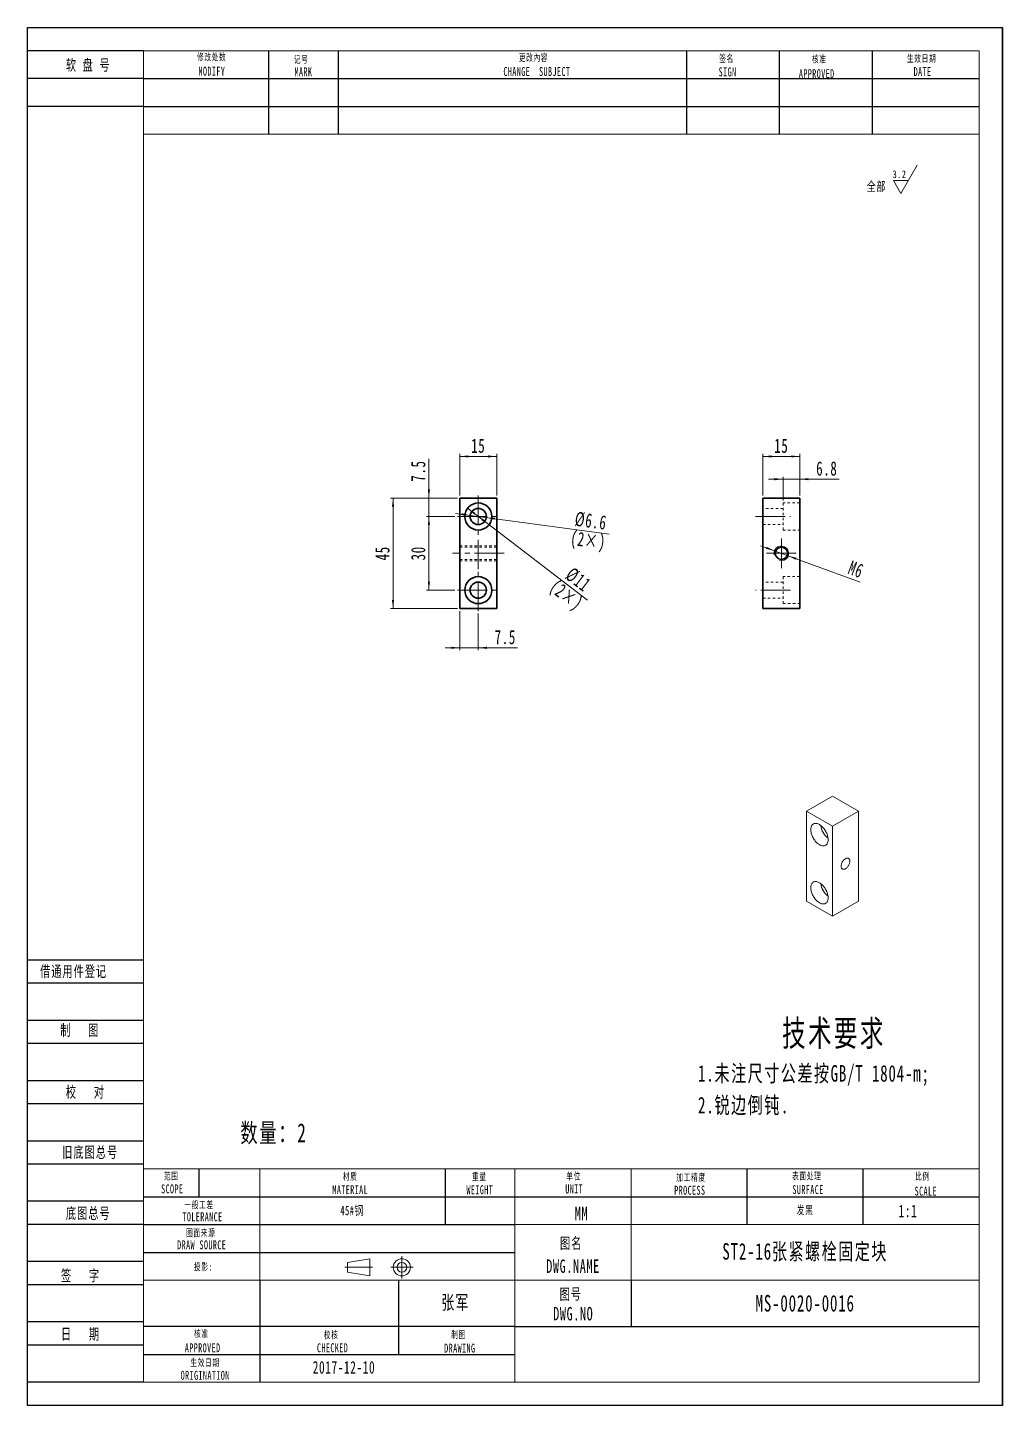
# Model space of a CAD drawing. Header units: millimetres. Extents: x 0 to 7581, y 0 to 561.
# Drawn here: x 5414 to 5811, y 0 to 561 of the extents above; entities that cross this region are included whole.
import ezdxf

# ---------------------------------------------------------------- set-up
doc = ezdxf.new("R2010")
doc.units = ezdxf.units.MM
for name, pattern in [('AD_LTYPE3 0 mm', [16, 11, -1, 1, -1, 1, -1]), ('点画线', [18, 12, -2, 2, -2]), ('虚线', [2, 1, -1])]:
    doc.linetypes.add(name, pattern=pattern)
doc.layers.get('0').update_dxf_attribs({"lineweight": 35})
for name, color, linetype, lineweight in [('ACAD0', 7, 'Continuous', 0), ('ACADA-定位3-标高', 171, 'Continuous', 0), ('ACADA-构件3-柱砼', 9, 'Continuous', 0), ('ACADA-构件8-屋面', 7, 'Continuous', 0), ('EB0', 7, 'Continuous', 35), ('中心线层', 1, '点画线', 18), ('尺寸线层', 3, 'Continuous', 18), ('虚线层', 6, '虚线', 18)]:
    doc.layers.add(name, color=color, linetype=linetype, lineweight=lineweight)
doc.styles.add('标准', font='', dxfattribs={"width": 0.667})
doc.styles.get('标准').set_extended_font_data('宋体')
doc.dimstyles.new('标准', dxfattribs={"dimtxt": 5.779688, "dimasz": 3.5, "dimexe": 1, "dimexo": 1, "dimgap": 1.209086, "dimtad": 1, "dimdsep": 46, "dimtxsty": '标准', "dimblk": '_CAXARROW', "dimcen": 0, "dimdle": 6, "dimazin": 2, "dimtfac": 0.707107, "dimtdec": 3, "dimtmove": 0, "dimatfit": 3, "dimfxl": 1, "dimfrac": 2, "dimtolj": 1, "dimlwd": 18, "dimarcsym": 0})

# ---------------------------------------------------------------- blocks, each defined once
blk = doc.blocks.new('*X31')
at = {"layer": '尺寸线层', "linetype": 'Continuous', "lineweight": 18}
for p, q in [((6.49, -1.41), (13.14, 10.09)), ((3.48, 3.82), (9.51, 3.82)), ((6.49, -1.41), (3.48, 3.82))]:
    blk.add_line(p, q, dxfattribs=at)
at = {"layer": '尺寸线层', "linetype": 'Continuous', "lineweight": 18, "line_spacing_factor": 1.15057, "style": '标准'}
for s, insert, char_height, width, attachment_point in [('\\T1.1;3.2', (8.68, 6.41), 3.116, 6.8178, 6), ('\\T1.1;全部', (-3.47, 1.27), 3.853, 17.1639, 5)]:
    blk.add_mtext(s, dxfattribs=dict(at, insert=insert, char_height=char_height, width=width, attachment_point=attachment_point))
blk = doc.blocks.new('*X138')
at = {"layer": '尺寸线层', "linetype": 'Continuous', "lineweight": 18}
for points in [[(5562.62, 369.61), (5563.06, 366.11), (5562.19, 366.11)], [(5562.62, 324.61), (5563.06, 328.11), (5562.19, 328.11)]]:
    blk.add_hatch(color=0, dxfattribs=at).paths.add_polyline_path(points, flags=0)
at = {"layer": '尺寸线层', "color": 0, "linetype": 'Continuous', "lineweight": 18}
for p, q in [((5588.82, 369.61), (5561.62, 369.61)), ((5562.62, 369.61), (5562.62, 324.61)), ((5588.82, 324.61), (5561.62, 324.61))]:
    blk.add_line(p, q, dxfattribs=at)
at = {"layer": '尺寸线层', "color": 0, "linetype": 'Continuous', "lineweight": 18, "insert": (5558.31, 347.11), "char_height": 5.78, "width": 8.1213, "attachment_point": 5, "rotation": 90, "line_spacing_factor": 1.15057, "style": '标准'}
blk.add_mtext('\\T1.1;45', dxfattribs=at)
blk = doc.blocks.new('_CAXARROW')
blk.add_hatch(color=0).paths.add_polyline_path([(0, 0), (-1, 0.125), (-1, -0.125)], flags=0)
blk = doc.blocks.new('*X139')
at = {"layer": '尺寸线层', "linetype": 'Continuous', "lineweight": 18}
for points in [[(5577.22, 362.11), (5577.66, 358.61), (5576.79, 358.61)], [(5577.22, 332.11), (5577.66, 335.61), (5576.79, 335.61)]]:
    blk.add_hatch(color=0, dxfattribs=at).paths.add_polyline_path(points, flags=0)
at = {"layer": '尺寸线层', "color": 0, "linetype": 'Continuous', "lineweight": 18}
for p, q in [((5587.82, 362.11), (5576.22, 362.11)), ((5577.22, 362.11), (5577.22, 332.11)), ((5587.82, 332.11), (5576.22, 332.11))]:
    blk.add_line(p, q, dxfattribs=at)
at = {"layer": '尺寸线层', "color": 0, "linetype": 'Continuous', "lineweight": 18, "insert": (5572.91, 347.11), "char_height": 5.78, "width": 8.2177, "attachment_point": 5, "rotation": 90, "line_spacing_factor": 1.15057, "style": '标准'}
blk.add_mtext('\\T1.1;30', dxfattribs=at)
blk = doc.blocks.new('*X140')
at = {"layer": '尺寸线层', "linetype": 'Continuous', "lineweight": 18}
for points in [[(5577.22, 369.61), (5576.79, 373.11), (5577.66, 373.11)], [(5577.22, 362.11), (5576.79, 358.61), (5577.66, 358.61)]]:
    blk.add_hatch(color=0, dxfattribs=at).paths.add_polyline_path(points, flags=0)
at = {"layer": '尺寸线层', "color": 0, "linetype": 'Continuous', "lineweight": 18}
for p, q in [((5577.22, 356.11), (5577.22, 385.63)), ((5588.82, 369.61), (5576.22, 369.61)), ((5587.82, 362.11), (5576.22, 362.11))]:
    blk.add_line(p, q, dxfattribs=at)
at = {"layer": '尺寸线层', "color": 0, "linetype": 'Continuous', "lineweight": 18, "insert": (5572.91, 380.62), "char_height": 5.78, "width": 12.6446, "attachment_point": 5, "rotation": 90, "line_spacing_factor": 1.15057, "style": '标准'}
blk.add_mtext('\\T1.1;7.5', dxfattribs=at)
blk = doc.blocks.new('*X141')
at = {"layer": '尺寸线层', "linetype": 'Continuous', "lineweight": 18}
for points in [[(5589.82, 308.62), (5586.32, 309.06), (5586.32, 308.18)], [(5597.32, 308.62), (5600.82, 309.06), (5600.82, 308.18)]]:
    blk.add_hatch(color=0, dxfattribs=at).paths.add_polyline_path(points, flags=0)
at = {"layer": '尺寸线层', "color": 0, "linetype": 'Continuous', "lineweight": 18}
for p, q in [((5589.82, 323.61), (5589.82, 307.62)), ((5597.32, 322.61), (5597.32, 307.62)), ((5583.82, 308.62), (5613.35, 308.62))]:
    blk.add_line(p, q, dxfattribs=at)
at = {"layer": '尺寸线层', "color": 0, "linetype": 'Continuous', "lineweight": 18, "insert": (5608.33, 312.93), "char_height": 5.78, "width": 12.6446, "attachment_point": 5, "line_spacing_factor": 1.15057, "style": '标准'}
blk.add_mtext('\\T1.1;7.5', dxfattribs=at)
blk = doc.blocks.new('*X142')
at = {"layer": '尺寸线层', "linetype": 'Continuous', "lineweight": 18}
for points in [[(5589.82, 386.57), (5593.32, 387), (5593.32, 386.13)], [(5604.82, 386.57), (5601.32, 387), (5601.32, 386.13)]]:
    blk.add_hatch(color=0, dxfattribs=at).paths.add_polyline_path(points, flags=0)
at = {"layer": '尺寸线层', "color": 0, "linetype": 'Continuous', "lineweight": 18}
for p, q in [((5589.82, 370.61), (5589.82, 387.57)), ((5604.82, 370.61), (5604.82, 387.57)), ((5589.82, 386.57), (5604.82, 386.57))]:
    blk.add_line(p, q, dxfattribs=at)
at = {"layer": '尺寸线层', "color": 0, "linetype": 'Continuous', "lineweight": 18, "insert": (5597.32, 390.88), "char_height": 5.78, "width": 8.1213, "attachment_point": 5, "line_spacing_factor": 1.15057, "style": '标准'}
blk.add_mtext('\\T1.1;15', dxfattribs=at)
blk = doc.blocks.new('*X143')
at = {"layer": '尺寸线层', "linetype": 'Continuous', "lineweight": 18}
for points in [[(5713.21, 386.57), (5716.71, 387), (5716.71, 386.13)], [(5728.21, 386.57), (5724.71, 387), (5724.71, 386.13)]]:
    blk.add_hatch(color=0, dxfattribs=at).paths.add_polyline_path(points, flags=0)
at = {"layer": '尺寸线层', "color": 0, "linetype": 'Continuous', "lineweight": 18}
for p, q in [((5713.21, 370.61), (5713.21, 387.57)), ((5728.21, 370.61), (5728.21, 387.57)), ((5713.21, 386.57), (5728.21, 386.57))]:
    blk.add_line(p, q, dxfattribs=at)
at = {"layer": '尺寸线层', "color": 0, "linetype": 'Continuous', "lineweight": 18, "insert": (5720.71, 390.88), "char_height": 5.78, "width": 8.1213, "attachment_point": 5, "line_spacing_factor": 1.15057, "style": '标准'}
blk.add_mtext('\\T1.1;15', dxfattribs=at)
blk = doc.blocks.new('*X144')
at = {"layer": '尺寸线层', "linetype": 'Continuous', "lineweight": 18}
for points in [[(5717.89, 348.14), (5714.45, 348.93), (5714.75, 349.75)], [(5723.52, 346.08), (5726.66, 344.46), (5726.96, 345.28)]]:
    blk.add_hatch(color=0, dxfattribs=at).paths.add_polyline_path(points, flags=0)
at = {"layer": '尺寸线层', "color": 0, "linetype": 'Continuous', "lineweight": 18}
blk.add_line((5752.77, 335.37), (5712.26, 350.2), dxfattribs=at)
at = {"layer": '尺寸线层', "color": 0, "linetype": 'Continuous', "lineweight": 18, "insert": (5751.12, 340.57), "char_height": 5.78, "width": 11.3047, "attachment_point": 5, "rotation": 339.9035, "line_spacing_factor": 1.15057, "style": '标准'}
blk.add_mtext('\\T1.1;M6', dxfattribs=at)
blk = doc.blocks.new('*X145')
at = {"layer": '尺寸线层', "linetype": 'Continuous', "lineweight": 18}
for points in [[(5721.41, 377.31), (5717.91, 377.74), (5717.91, 376.87)], [(5728.21, 377.31), (5731.71, 377.74), (5731.71, 376.87)]]:
    blk.add_hatch(color=0, dxfattribs=at).paths.add_polyline_path(points, flags=0)
at = {"layer": '尺寸线层', "color": 0, "linetype": 'Continuous', "lineweight": 18}
for p, q in [((5715.41, 377.31), (5744.23, 377.31)), ((5721.41, 368.61), (5721.41, 378.31)), ((5728.21, 370.61), (5728.21, 378.31))]:
    blk.add_line(p, q, dxfattribs=at)
at = {"layer": '尺寸线层', "color": 0, "linetype": 'Continuous', "lineweight": 18, "insert": (5739.22, 381.62), "char_height": 5.78, "width": 12.6767, "attachment_point": 5, "line_spacing_factor": 1.15057, "style": '标准'}
blk.add_mtext('\\T1.1;6.8', dxfattribs=at)
blk = doc.blocks.new('*X146')
at = {"layer": '尺寸线层', "linetype": 'Continuous', "lineweight": 18}
for points in [[(5594.05, 362.55), (5590.52, 362.58), (5590.64, 363.45)], [(5600.59, 361.67), (5604, 360.76), (5604.12, 361.63)]]:
    blk.add_hatch(color=0, dxfattribs=at).paths.add_polyline_path(points, flags=0)
at = {"layer": '尺寸线层', "color": 0, "linetype": 'Continuous', "lineweight": 18}
blk.add_line((5650.55, 354.92), (5588.11, 363.35), dxfattribs=at)
at = {"layer": '尺寸线层', "color": 0, "linetype": 'Continuous', "lineweight": 18, "attachment_point": 5, "rotation": 352.3124, "line_spacing_factor": 1.15057, "style": '标准'}
for s, insert, char_height, width in [('\\T1.1;%%C6.6', (5643.14, 360.27), 5.7797, 18.4023), ('\\T1.1;(2×)', (5641.99, 351.73), 5.78, 21.4451)]:
    blk.add_mtext(s, dxfattribs=dict(at, insert=insert, char_height=char_height, width=width))
blk = doc.blocks.new('*X147')
at = {"layer": '尺寸线层', "linetype": 'Continuous', "lineweight": 18}
for points in [[(5592.95, 365.45), (5595.47, 362.98), (5596, 363.67)], [(5601.69, 358.76), (5598.64, 360.54), (5599.18, 361.24)]]:
    blk.add_hatch(color=0, dxfattribs=at).paths.add_polyline_path(points, flags=0)
at = {"layer": '尺寸线层', "color": 0, "linetype": 'Continuous', "lineweight": 18}
blk.add_line((5641.79, 328.05), (5592.95, 365.45), dxfattribs=at)
at = {"layer": '尺寸线层', "color": 0, "linetype": 'Continuous', "lineweight": 18, "attachment_point": 5, "rotation": 322.5535, "line_spacing_factor": 1.15057, "style": '标准'}
for s, insert, char_height, width in [('\\T1.1;%%C11', (5638.02, 336.37), 5.7797, 18.9628), ('\\T1.1;(2×)', (5632.78, 329.52), 5.78, 28.3728)]:
    blk.add_mtext(s, dxfattribs=dict(at, insert=insert, char_height=char_height, width=width))

msp = doc.modelspace()

# ---------------------------------------------------------------- linework, layer by layer
at = {"layer": 'ACAD0', "linetype": 'Continuous', "lineweight": 0}
for p, q in [((5461.089, 551.825), (5801.255, 551.825)), ((5461.089, 9.449), (5461.089, 551.825)), ((5801.255, 551.825), (5801.255, 9.449)), ((5461.089, 517.809), (5801.255, 517.809)), ((5461.089, 96.38), (5801.255, 96.38)), ((5508.335, 51.025), (5508.335, 96.38)), ((5612.274, 9.449), (5612.274, 96.38)), ((5659.52, 51.025), (5659.52, 96.38)), ((5612.274, 73.703), (5801.255, 73.703)), ((5461.089, 51.025), (5801.255, 51.025)), ((5461.089, 9.449), (5801.255, 9.449))]:
    msp.add_line(p, q, dxfattribs=at)
at = {"layer": 'ACAD0', "color": 7, "linetype": 'Continuous', "lineweight": 15}
for p, q in [((5730.907, 242.12), (5741.513, 248.243)), ((5752.12, 242.12), (5741.513, 248.243)), ((5730.907, 242.12), (5730.907, 205.375)), ((5741.513, 235.997), (5730.907, 242.12)), ((5741.513, 235.997), (5752.12, 242.12)), ((5752.12, 205.375), (5752.12, 242.12)), ((5741.513, 199.252), (5741.513, 235.997)), ((5730.907, 205.375), (5741.513, 199.252)), ((5741.513, 199.252), (5752.12, 205.375))]:
    msp.add_line(p, q, dxfattribs=at)
for points in [[(5739.745, 230.485), (5739.733, 230.829), (5739.697, 231.185), (5739.637, 231.549), (5739.554, 231.921), (5739.448, 232.297), (5739.319, 232.674), (5739.17, 233.05), (5739, 233.423), (5738.811, 233.789), (5738.605, 234.147), (5738.382, 234.494), (5738.144, 234.827), (5737.893, 235.145), (5737.63, 235.445), (5737.358, 235.725), (5737.078, 235.982), (5736.792, 236.217), (5736.502, 236.426), (5736.21, 236.608), (5735.918, 236.763), (5735.628, 236.889), (5735.342, 236.985), (5735.062, 237.05), (5734.79, 237.084), (5734.527, 237.088), (5734.276, 237.06), (5734.038, 237.001), (5733.815, 236.912), (5733.609, 236.792), (5733.42, 236.644), (5733.25, 236.467), (5733.101, 236.264), (5732.972, 236.035), (5732.866, 235.782), (5732.783, 235.507), (5732.723, 235.211), (5732.687, 234.897), (5732.674, 234.567), (5732.687, 234.223), (5732.723, 233.867), (5732.783, 233.502), (5732.866, 233.131), (5732.972, 232.755), (5733.101, 232.378), (5733.25, 232.001), (5733.42, 231.629), (5733.609, 231.262), (5733.815, 230.904), (5734.038, 230.558), (5734.276, 230.224), (5734.527, 229.907), (5734.79, 229.607), (5735.062, 229.327), (5735.342, 229.069), (5735.628, 228.835), (5735.918, 228.626), (5736.21, 228.443), (5736.502, 228.288), (5736.792, 228.163), (5737.078, 228.067), (5737.358, 228.002), (5737.63, 227.967), (5737.893, 227.964), (5738.144, 227.991), (5738.382, 228.05), (5738.605, 228.14), (5738.811, 228.259), (5739, 228.407), (5739.17, 228.584), (5739.319, 228.788), (5739.448, 229.017), (5739.554, 229.27), (5739.637, 229.545), (5739.697, 229.841), (5739.733, 230.155), (5739.745, 230.485)], [(5745.049, 219.665), (5745.061, 219.914), (5745.098, 220.173), (5745.159, 220.44), (5745.244, 220.71), (5745.35, 220.98), (5745.477, 221.245), (5745.623, 221.503), (5745.786, 221.75), (5745.963, 221.981), (5746.152, 222.194), (5746.351, 222.386), (5746.556, 222.554), (5746.764, 222.696), (5746.974, 222.81), (5747.181, 222.894), (5747.383, 222.947), (5747.577, 222.968), (5747.76, 222.957), (5747.93, 222.914), (5748.085, 222.84), (5748.222, 222.736), (5748.339, 222.603), (5748.434, 222.443), (5748.507, 222.258), (5748.556, 222.051), (5748.581, 221.826), (5748.581, 221.584), (5748.556, 221.329), (5748.507, 221.066), (5748.434, 220.797), (5748.339, 220.527), (5748.222, 220.258), (5748.085, 219.996), (5747.93, 219.744), (5747.76, 219.505), (5747.577, 219.282), (5747.383, 219.079), (5747.181, 218.899), (5746.974, 218.743), (5746.764, 218.615), (5746.556, 218.516), (5746.351, 218.448), (5746.152, 218.411), (5745.963, 218.406), (5745.786, 218.432), (5745.623, 218.491), (5745.477, 218.58), (5745.35, 218.699), (5745.244, 218.846), (5745.159, 219.018), (5745.098, 219.214), (5745.061, 219.431), (5745.049, 219.665)], [(5739.745, 206.805), (5739.733, 207.149), (5739.697, 207.505), (5739.637, 207.87), (5739.554, 208.241), (5739.448, 208.617), (5739.319, 208.994), (5739.17, 209.37), (5739, 209.743), (5738.811, 210.11), (5738.605, 210.467), (5738.382, 210.814), (5738.144, 211.148), (5737.893, 211.465), (5737.63, 211.765), (5737.358, 212.045), (5737.078, 212.303), (5736.792, 212.537), (5736.502, 212.746), (5736.21, 212.929), (5735.918, 213.083), (5735.628, 213.209), (5735.342, 213.305), (5735.062, 213.37), (5734.79, 213.405), (5734.527, 213.408), (5734.276, 213.38), (5734.038, 213.321), (5733.815, 213.232), (5733.609, 213.113), (5733.42, 212.964), (5733.25, 212.788), (5733.101, 212.584), (5732.972, 212.355), (5732.866, 212.102), (5732.783, 211.827), (5732.723, 211.531), (5732.687, 211.217), (5732.674, 210.887), (5732.687, 210.543), (5732.723, 210.187), (5732.783, 209.822), (5732.866, 209.451), (5732.972, 209.075), (5733.101, 208.698), (5733.25, 208.322), (5733.42, 207.949), (5733.609, 207.583), (5733.815, 207.225), (5734.038, 206.878), (5734.276, 206.544), (5734.527, 206.227), (5734.79, 205.927), (5735.062, 205.647), (5735.342, 205.389), (5735.628, 205.155), (5735.918, 204.946), (5736.21, 204.763), (5736.502, 204.609), (5736.792, 204.483), (5737.078, 204.387), (5737.358, 204.322), (5737.63, 204.287), (5737.893, 204.284), (5738.144, 204.312), (5738.382, 204.371), (5738.605, 204.46), (5738.811, 204.579), (5739, 204.728), (5739.17, 204.904), (5739.319, 205.108), (5739.448, 205.337), (5739.554, 205.59), (5739.637, 205.865), (5739.697, 206.161), (5739.733, 206.475), (5739.745, 206.805)]]:
    msp.add_lwpolyline(points, dxfattribs=at)
at = {"layer": 'ACAD0', "color": 7, "linetype": 'Continuous', "lineweight": 0}
msp.add_arc((5720.707, 347.107), 3, 255, 195, dxfattribs=at)
at = {"layer": 'ACAD0', "color": 7, "linetype": 'Continuous', "lineweight": 15}
for centre in [(5744.64, 237.393), (5744.64, 213.713)]:
    msp.add_arc(centre, 7.977, 188.22037, 231.77425, dxfattribs=at)
at = {"layer": 'ACADA-构件3-柱砼', "linetype": 'ByBlock', "lineweight": -2, "ltscale": 0.2}
for p, q in [((5413.844, 561.274), (5810.705, 561.274)), ((5413.844, 0), (5413.844, 561.274)), ((5810.705, 561.274), (5810.705, 0)), ((5810.705, 0), (5810.705, 561.274)), ((5461.089, 551.825), (5413.844, 551.825)), ((5512.114, 517.809), (5512.114, 551.825)), ((5540.461, 517.809), (5540.461, 551.825)), ((5682.197, 517.809), (5682.197, 551.825)), ((5719.994, 517.809), (5719.994, 551.825)), ((5757.79, 517.809), (5757.79, 551.825)), ((5461.089, 540.486), (5413.844, 540.486)), ((5461.089, 540.486), (5801.255, 540.486)), ((5461.089, 529.148), (5413.844, 529.148)), ((5461.089, 529.148), (5801.255, 529.148)), ((5461.089, 181.422), (5413.844, 181.422)), ((5461.089, 171.973), (5413.844, 171.973)), ((5461.089, 156.854), (5413.844, 156.854)), ((5461.089, 147.405), (5413.844, 147.405)), ((5461.089, 132.287), (5413.844, 132.287)), ((5461.089, 122.838), (5413.844, 122.838)), ((5461.089, 107.719), (5413.844, 107.719)), ((5461.089, 98.27), (5413.844, 98.27)), ((5483.505, 96.401), (5483.505, 85.042)), ((5583.927, 73.703), (5583.927, 96.38)), ((5706.765, 73.703), (5706.765, 96.38)), ((5754.01, 73.703), (5754.01, 96.38)), ((5461.089, 85.042), (5801.255, 85.042)), ((5461.089, 83.152), (5413.844, 83.152)), ((5461.089, 73.703), (5413.844, 73.703)), ((5461.089, 73.703), (5612.274, 73.703)), ((5461.089, 62.364), (5612.274, 62.364)), ((5461.089, 58.584), (5413.844, 58.584)), ((5508.335, 51.025), (5508.335, 9.449)), ((5565.029, 20.788), (5565.029, 51.025)), ((5659.52, 51.025), (5659.52, 32.127)), ((5461.089, 49.135), (5413.844, 49.135)), ((5461.089, 34.017), (5413.844, 34.017)), ((5612.274, 32.127), (5461.089, 32.127)), ((5612.274, 32.127), (5801.255, 32.127)), ((5461.089, 24.568), (5413.844, 24.568)), ((5461.089, 20.788), (5612.274, 20.788)), ((5461.089, 9.449), (5413.844, 9.449)), ((5810.705, 0), (5413.844, 0))]:
    msp.add_line(p, q, dxfattribs=at)
at = {"layer": 'ACADA-构件8-屋面', "linetype": 'Continuous', "lineweight": 18}
for p, q in [((5543.051, 56.261), (5554.279, 56.261)), ((5544.113, 58.243), (5553.218, 59.748)), ((5544.113, 58.243), (5544.113, 54.28)), ((5553.218, 59.748), (5553.218, 52.775)), ((5561.671, 56.261), (5570.768, 56.261)), ((5566.22, 51.713), (5566.22, 60.81)), ((5544.113, 54.28), (5553.218, 52.775))]:
    msp.add_line(p, q, dxfattribs=at)
for radius in [3.487, 1.981]:
    msp.add_circle((5566.22, 56.261), radius, dxfattribs=at)
at = {"layer": 'EB0'}
for p, q in [((5604.822, 369.607), (5589.822, 369.607)), ((5589.822, 369.607), (5589.822, 324.607)), ((5604.822, 324.607), (5604.822, 369.607)), ((5713.207, 369.607), (5713.207, 324.607)), ((5728.207, 369.607), (5713.207, 369.607)), ((5728.207, 369.607), (5728.207, 324.607)), ((5589.822, 324.607), (5604.822, 324.607)), ((5728.207, 324.607), (5713.207, 324.607))]:
    msp.add_line(p, q, dxfattribs=at)
for centre, radius in [((5597.322, 362.107), 5.5), ((5597.322, 362.107), 3.3), ((5720.707, 347.107), 2.5), ((5597.322, 332.107), 5.5), ((5597.322, 332.107), 3.3)]:
    msp.add_circle(centre, radius, dxfattribs=at)
at = {"layer": '中心线层', "linetype": '点画线', "lineweight": 18}
for p, q in [((5597.322, 340.607), (5597.322, 370.607)), ((5588.822, 362.107), (5605.822, 362.107)), ((5710.207, 362.107), (5724.407, 362.107)), ((5720.707, 341.107), (5720.707, 353.107)), ((5607.822, 347.107), (5586.822, 347.107)), ((5714.707, 347.107), (5726.707, 347.107)), ((5597.322, 323.607), (5597.322, 340.607)), ((5588.822, 332.107), (5605.822, 332.107)), ((5724.407, 332.107), (5710.207, 332.107))]:
    msp.add_line(p, q, dxfattribs=at)
at = {"layer": '虚线层', "color": 6, "linetype": '虚线', "lineweight": 18}
for p, q in [((5721.407, 365.407), (5713.207, 365.407)), ((5721.407, 367.607), (5721.407, 356.607)), ((5728.207, 367.607), (5721.407, 367.607)), ((5713.207, 358.807), (5721.407, 358.807)), ((5721.407, 356.607), (5728.207, 356.607)), ((5589.822, 350.107), (5604.822, 350.107)), ((5604.822, 349.607), (5589.822, 349.607)), ((5589.822, 344.607), (5604.822, 344.607)), ((5589.822, 344.107), (5604.822, 344.107)), ((5721.407, 337.607), (5721.407, 326.607)), ((5728.207, 337.607), (5721.407, 337.607)), ((5721.407, 335.407), (5713.207, 335.407)), ((5713.207, 328.807), (5721.407, 328.807)), ((5721.407, 326.607), (5728.207, 326.607))]:
    msp.add_line(p, q, dxfattribs=at)

# ---------------------------------------------------------------- block references
at = {"layer": 'ACAD0'}
msp.add_blockref('*X31', (5762.917, 495.092), dxfattribs=at)

# ---------------------------------------------------------------- texts
at = {"layer": 'ACADA-定位3-标高', "linetype": 'Continuous', "lineweight": 18, "line_spacing_factor": 1.15057, "style": '标准'}
for s, insert, char_height, width, attachment_point in [('\\T1.1;数量：2', (5500.469, 106.331), 7.7149, 39.38292, 7), ('\\T1.1;ST2-16张紧螺栓固定块', (5730.388, 62.364), 6.74297, 141.73595, 5), ('\\T1.1;MS-0020-0016', (5730.388, 41.576), 6.74297, 141.73595, 5), ('\\T1.1;2017-12-10', (5529.924, 12.895), 5.09884, 39.173, 7)]:
    msp.add_mtext(s, dxfattribs=dict(at, insert=insert, char_height=char_height, width=width, attachment_point=attachment_point))
at = {"layer": 'ACADA-定位3-标高', "linetype": 'AD_LTYPE3 0 mm', "lineweight": 0, "insert": (5768.429, 76.59), "char_height": 5.0972, "width": 10.86809, "attachment_point": 7, "line_spacing_factor": 1.15057, "style": '标准'}
msp.add_mtext('\\T1.1;1:1', dxfattribs=at)
at = {"layer": 'ACADA-构件8-屋面', "linetype": 'Continuous', "lineweight": 18, "line_spacing_factor": 1.15057, "style": '标准'}
for s, insert, char_height, width, attachment_point in [('\\T1.1;修改处数', (5488.771, 549.114), 2.9127, 20.72747, 5), ('\\T1.1;记号', (5525.247, 548.116), 2.9127, 14.51074, 5), ('\\T1.1;更改內容', (5619.817, 548.856), 2.9127, 39.39579, 5), ('\\T1.1;签名', (5698.413, 548.521), 2.9127, 14.51074, 5), ('\\T1.1;核准', (5736.142, 548.266), 2.9127, 18.65925, 5), ('\\T1.1;生效日期', (5777.82, 548.518), 2.9127, 16.57895, 5), ('\\T1.1;软 盘 号', (5429.427, 548.285), 4.55105, 24.99156, 1), ('\\T1.1;MODIFY', (5488.873, 543.49), 3.64084, 16.59104, 5), ('\\T1.1;MARK', (5526.156, 543.267), 3.6408, 12.44253, 5), ('\\T1.1;CHANGE  SUBJECT', (5621.172, 543.344), 3.64084, 35.25937, 5), ('\\T1.1;SIGN', (5698.798, 543.177), 3.6408, 12.44253, 5), ('\\T1.1;DATE', (5778.187, 543.344), 3.6408, 12.44253, 5), ('\\T1.1;APPROVED', (5735.107, 542.467), 3.64084, 16.59104, 5), ('\\T1.1;借通用件登记', (5418.94, 179.11), 4.55105, 42.94074, 1), ('\\T1.1;制   图', (5427.135, 155.128), 4.55105, 24.99156, 1), ('\\T1.1;校   对', (5429.427, 129.942), 4.55105, 24.99156, 1), ('\\T1.1;旧底图总号', (5427.962, 105.419), 4.55105, 71.28793, 1), ('\\T1.1;SCOPE', (5472.74, 88.179), 3.64084, 10.49631, 5), ('\\T1.1;范围', (5472.346, 93.271), 2.9127, 9.1903, 5), ('\\T1.1;材质', (5545.189, 93.143), 2.9127, 15.00191, 5), ('\\T1.1;重量', (5597.769, 93.156), 2.9127, 16.93912, 5), ('\\T1.1;UNIT', (5636.374, 88.156), 3.6408, 11.00889, 5), ('\\T1.1;单位', (5636.152, 93.24), 2.9127, 13.06471, 5), ('\\T1.1;加工精度', (5683.919, 92.758), 2.9127, 18.38439, 5), ('\\T1.1;表面处理', (5731.055, 93.309), 2.9127, 18.38439, 5), ('\\T1.1;比例', (5778.156, 93.184), 2.9127, 16.69126, 5), ('\\T1.1;MATERIAL', (5545.196, 87.895), 3.64084, 15.39209, 5), ('\\T1.1;WEIGHT', (5597.944, 87.823), 3.64084, 15.29033, 5), ('\\T1.1;PROCESS', (5683.44, 87.631), 3.64084, 14.67599, 5), ('\\T1.1;SURFACE', (5731.567, 87.889), 3.64084, 14.57424, 5), ('\\T1.1;SCALE', (5779.5, 87.266), 3.64084, 15.13391, 5), ('\\T1.1;底图总号', (5429.427, 80.562), 4.5511, 24.99156, 1), ('\\T1.1;TOLERANCE', (5485.052, 76.814), 3.64084, 18.44864, 5), ('\\T1.1;一般工差', (5483.666, 81.591), 2.9127, 20.32159, 5), ('\\T1.1;   MM', (5635.26, 78.184), 5.46126, 22.34339, 5), ('\\T1.1;图面来源', (5484.357, 70.151), 2.9127, 24.196, 5), ('\\T1.1;图名', (5635.128, 65.83), 4.5511, 13.78546, 5), ('\\T1.1;投影:', (5485.417, 56.283), 2.9127, 108.913, 5), ('\\T1.1;签   字', (5427.446, 55.194), 4.55105, 24.99156, 1), ('\\T1.1;张军', (5588.058, 41.665), 5.772, 75.59251, 5), ('\\T1.1;图号', (5634.996, 45.122), 4.5511, 22.50287, 5), ('\\T1.1;日   期', (5427.446, 31.382), 4.55105, 24.99156, 1), ('\\T1.1;核准', (5484.576, 29.074), 2.9127, 16.93912, 5), ('\\T1.1;校核', (5537.425, 28.576), 2.9127, 15.00191, 5), ('\\T1.1;制图', (5589.299, 28.702), 2.9127, 18.87632, 5), ('\\T1.1;APPROVED', (5485.115, 23.463), 3.64084, 17.02023, 5), ('\\T1.1;CHECKED', (5538.012, 23.463), 3.64084, 14.67599, 5), ('\\T1.1;DRAWING', (5589.812, 23.338), 3.64084, 14.1672, 5), ('\\T1.1;生效日期', (5486.109, 17.29), 2.9127, 24.196, 5), ('\\T1.1;ORIGINATION', (5486.145, 12.239), 3.64084, 20.5743, 5)]:
    msp.add_mtext(s, dxfattribs=dict(at, insert=insert, char_height=char_height, width=width, attachment_point=attachment_point))
at = {"layer": '尺寸线层', "linetype": 'Continuous', "lineweight": 18, "line_spacing_factor": 1.15057, "style": '标准'}
for s, insert, char_height, width, attachment_point in [('\\T1.1;技术要求', (5720.995, 156.922), 10.5373, 72.72313, 1), ('\\T1.1;1.未注尺寸公差按GB/T 1804-m;\\P2.锐边倒钝.', (5686.765, 138.634), 6.74297, 128.95196, 1), ('\\T1.1;45#钢', (5545.991, 79.192), 3.8483, 40.53202, 5), ('\\T1.1;发黑', (5730.388, 79.372), 3.3715, 47.24532, 5), ('\\T1.1;DRAW SOURCE', (5484.728, 65.389), 3.64084, 47.21285, 5), ('\\T1.1;DWG.NAME', (5635.897, 56.694), 5.46126, 47.24532, 5), ('\\T1.1;DWG.NO', (5635.996, 37.33), 5.46126, 47.44838, 5)]:
    msp.add_mtext(s, dxfattribs=dict(at, insert=insert, char_height=char_height, width=width, attachment_point=attachment_point))

# ---------------------------------------------------------------- dimensions: what is measured, and where the dimension line sits
at = {"layer": '尺寸线层'}
for base, p1, p2, picture, middle in [((5604.822, 386.566), (5589.822, 369.607), (5604.822, 369.607), '*X142', (5597.322, 386.566)), ((5728.207, 386.566), (5713.207, 369.607), (5728.207, 369.607), '*X143', (5720.707, 386.566)), ((5728.207, 377.305), (5721.407, 367.607), (5728.207, 369.607), '*X145', (5739.219, 377.305)), ((5597.322, 308.618), (5589.822, 324.607), (5597.322, 323.607), '*X141', (5608.334, 308.618))]:
    dim = msp.add_linear_dim(base=base, p1=p1, p2=p2, dimstyle='标准', override={"dimsah": 1, "dimtfill": 1, "dimtzin": 8}, dxfattribs=at)
    dim.commit()
    dim.dimension.update_dxf_attribs({"geometry": picture, "text_midpoint": middle})
for base, p1, p2, picture, middle in [((5577.224, 369.607), (5588.822, 362.107), (5589.822, 369.607), '*X140', (5577.224, 380.619)), ((5562.624, 324.607), (5589.822, 369.607), (5589.822, 324.607), '*X138', (5562.624, 347.107)), ((5577.224, 332.107), (5588.822, 362.107), (5588.822, 332.107), '*X139', (5577.224, 347.107))]:
    dim = msp.add_linear_dim(base=base, p1=p1, p2=p2, angle=90, dimstyle='标准', override={"dimsah": 1, "dimtfill": 1, "dimtzin": 8}, dxfattribs=at)
    dim.commit()
    dim.dimension.update_dxf_attribs({"geometry": picture, "text_midpoint": middle})
for p1, p2, picture, middle in [((5594.051, 362.548), (5600.592, 361.665), '*X146', (5642.564, 356)), ((5592.955, 365.451), (5601.688, 358.763), '*X147', (5635.398, 332.946))]:
    dim = msp.add_diameter_dim_2p(p1=p1, p2=p2, dimstyle='标准', override={"dimpost": '%%C<>\\X(2×)', "dimsah": 1, "dimtmove": 2, "dimtfill": 1, "dimtzin": 8}, dxfattribs=at)
    dim.commit()
    dim.dimension.update_dxf_attribs({"geometry": picture, "text_midpoint": middle, "dimtype": 163})
dim = msp.add_diameter_dim_2p(p1=(5717.89, 348.137), p2=(5723.525, 346.076), text='M6', dimstyle='标准', override={"dimpost": '%%C<>', "dimsah": 1, "dimtmove": 2, "dimtfill": 1}, dxfattribs=at)
dim.commit()
dim.dimension.update_dxf_attribs({"geometry": '*X144', "text_midpoint": (5749.634, 336.523), "dimtype": 163})

doc.saveas('drawing.dxf')
